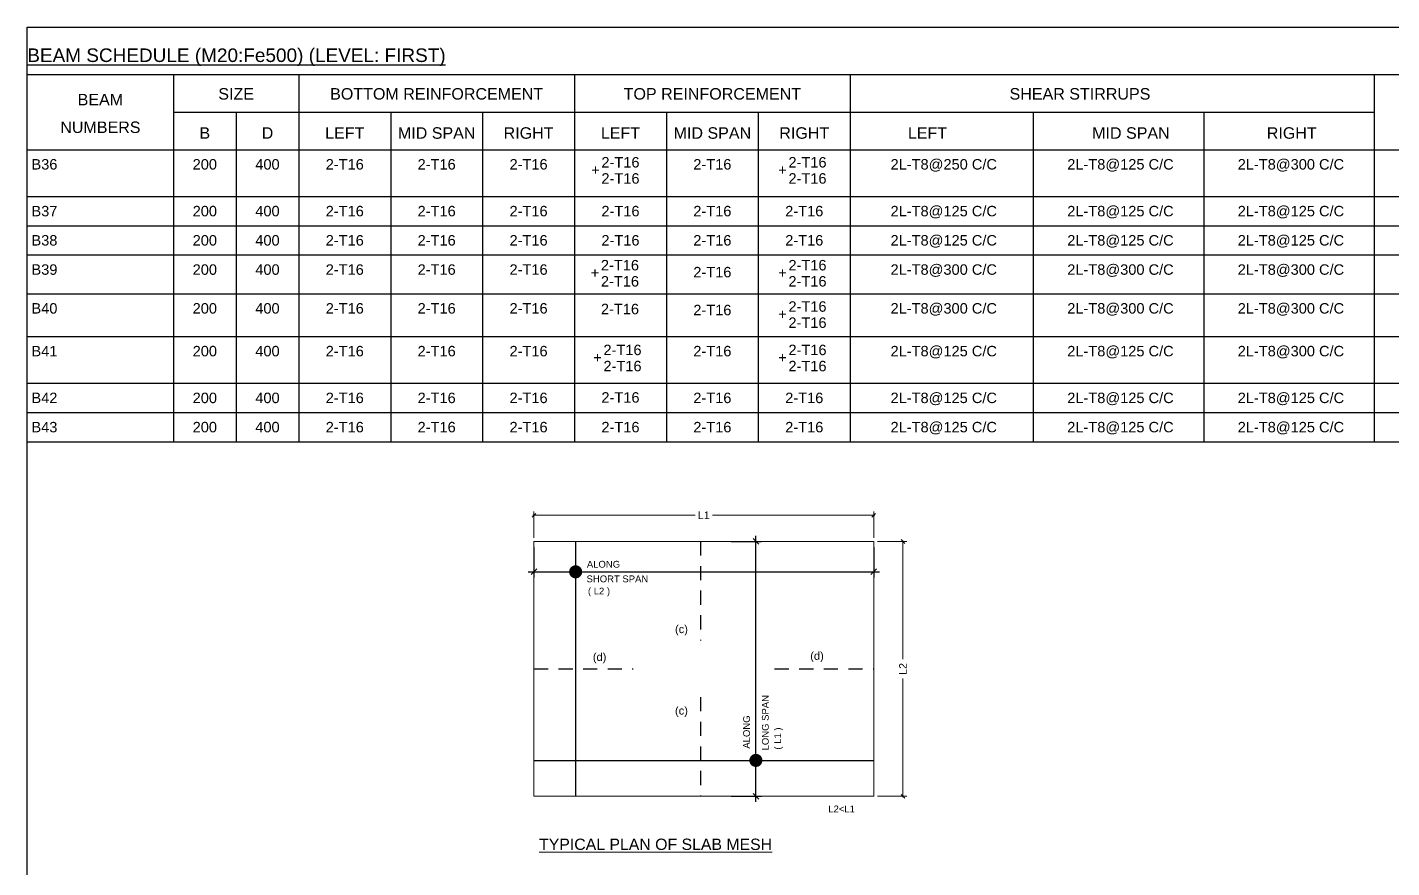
# Model space of a CAD drawing. Header units: metres. Extents: x 1689 to 2066, y 219 to 408.
# Drawn here: x 1759.96 to 1773.03, y 329.64 to 337.69 of the extents above; entities that cross this region are included whole.
import ezdxf
from ezdxf.enums import TextEntityAlignment as Align

# ---------------------------------------------------------------- set-up
doc = ezdxf.new("R2010")
doc.units = ezdxf.units.M
doc.header["$LTSCALE"] = 1.5
doc.linetypes.add('DASHED2', pattern=[0.375, 0.25, -0.125])
doc.layers.add('FORMAT - STR', color=7, linetype='Continuous', lineweight=25)
doc.layers.add('TYP. BEAM SETION - STR', color=25, linetype='Continuous', lineweight=15)
for name, color, linetype in [('S-CONC-REINF', 2, 'Continuous'), ('S-DIM', 2, 'Continuous'), ('S-REINF', 6, 'Continuous'), ('S-TXT', 3, 'Continuous'), ('Schedule Border', 60, 'Continuous'), ('Schedule Header', 4, 'Continuous'), ('Schedule Line', 60, 'Continuous'), ('Text', 31, 'Continuous')]:
    doc.layers.add(name, color=color, linetype=linetype)
doc.styles.add('PRADEEP - STR', font='swissel.ttf')
doc.styles.add('SC-FGT2', font='sanss___.ttf')
doc.styles.add('SC-FTG1', font='sanss___.ttf')
doc.styles.get("Standard").update_dxf_attribs({"font": 'arial.ttf', "height": 0.2})
doc.dimstyles.new('GRID DIM', dxfattribs={"dimtxt": 0.35, "dimasz": 0.1, "dimexe": 0.1, "dimexo": 0.1, "dimgap": 0.09, "dimtad": 0, "dimdec": 0, "dimlfac": 1000, "dimzin": 0, "dimdsep": 46, "dimtxsty": 'Standard', "dimblk": 'OBLIQUE', "dimcen": 0.09, "dimclrd": 73, "dimclre": 73, "dimclrt": 1, "dimadec": 0, "dimazin": 0, "dimtfac": 1, "dimtdec": 0, "dimtofl": 0, "dimtmove": 1, "dimatfit": 3, "dimfxl": 1.25, "dimtolj": 1, "dimtzin": 0, "dimlwd": -1, "dimlwe": -1, "dimarcsym": 0})

# ---------------------------------------------------------------- blocks, each defined once
blk = doc.blocks.new('_Oblique')
at = {"color": 0, "linetype": 'ByBlock', "lineweight": -2}
blk.add_line((-0.5, -0.5), (0.5, 0.5), dxfattribs=at)
blk = doc.blocks.new('*D14')
at = {"layer": 'Defpoints', "color": 0, "transparency": 16777216}
for p in [(-4.5, 7.444), (-4.5, 6.75), (4.5, 6.75)]:
    blk.add_point(p, dxfattribs=at)
at = {"layer": 'TYP. BEAM SETION - STR', "color": 2, "linetype": 'ByBlock', "transparency": 16777216}
for p, q in [((-4.525, 7.444), (-0.23, 7.444)), ((4.525, 7.444), (0.23, 7.444))]:
    blk.add_line(p, q, dxfattribs=at)
at = {"layer": 'TYP. BEAM SETION - STR', "color": 2, "linetype": 'Continuous', "transparency": 16777216}
for p, q in [((-4.5, 6.85), (-4.5, 7.544)), ((4.5, 6.85), (4.5, 7.544))]:
    blk.add_line(p, q, dxfattribs=at)
at = {"layer": 'TYP. BEAM SETION - STR', "color": 2, "transparency": 16777216, "xscale": 0.1, "yscale": 0.1, "zscale": 0.1, "rotation": 180}
blk.add_blockref('_Oblique', (-4.5, 7.444), dxfattribs=at)
at = {"layer": 'TYP. BEAM SETION - STR', "color": 2, "transparency": 16777216, "xscale": 0.1, "yscale": 0.1, "zscale": 0.1}
blk.add_blockref('_Oblique', (4.5, 7.444), dxfattribs=at)
at = {"layer": 'TYP. BEAM SETION - STR', "color": 3, "lineweight": 18, "transparency": 16777216, "insert": (0, 7.444), "char_height": 0.2, "attachment_point": 5, "style": 'PRADEEP - STR'}
blk.add_mtext('\\A1;L1', dxfattribs=at)
blk = doc.blocks.new('*D91')
at = {"layer": 'Defpoints', "color": 0, "transparency": 16777216}
for p in [(4.5, 6.75), (4.5, 0), (5.273, 0)]:
    blk.add_point(p, dxfattribs=at)
at = {"layer": 'TYP. BEAM SETION - STR', "color": 2, "linetype": 'Continuous', "transparency": 16777216}
for p, q in [((4.6, 6.75), (5.373, 6.75)), ((4.6, 0), (5.373, 0))]:
    blk.add_line(p, q, dxfattribs=at)
at = {"layer": 'TYP. BEAM SETION - STR', "color": 2, "linetype": 'ByBlock', "transparency": 16777216}
for p, q in [((5.273, 6.775), (5.273, 3.632)), ((5.273, -0.025), (5.273, 3.118))]:
    blk.add_line(p, q, dxfattribs=at)
at = {"layer": 'TYP. BEAM SETION - STR', "color": 2, "transparency": 16777216, "xscale": 0.1, "yscale": 0.1, "zscale": 0.1}
for p, rotation in [((5.273, 6.75), 90), ((5.273, 0), 270)]:
    blk.add_blockref('_Oblique', p, dxfattribs=dict(at, rotation=rotation))
at = {"layer": 'TYP. BEAM SETION - STR', "color": 3, "lineweight": 18, "transparency": 16777216, "insert": (5.273, 3.375), "char_height": 0.2, "attachment_point": 5, "rotation": 90, "style": 'PRADEEP - STR'}
blk.add_mtext('\\A1;L2', dxfattribs=at)
blk = doc.blocks.new('*D92')
at = {"layer": 'Defpoints', "color": 0, "transparency": 16777216}
for p in [(-4.5, 6.75), (4.5, 6.75), (4.5, 5.946)]:
    blk.add_point(p, dxfattribs=at)
at = {"layer": 'S-DIM', "color": 1, "linetype": 'ByBlock', "lineweight": -2, "transparency": 16777216}
for p, q in [((-4.5, 6.6), (-4.5, 5.796)), ((4.5, 6.6), (4.5, 5.796))]:
    blk.add_line(p, q, dxfattribs=at)
at = {"layer": 'S-DIM', "color": 2, "linetype": 'ByBlock', "lineweight": -2, "transparency": 16777216}
blk.add_line((-4.65, 5.946), (4.65, 5.946), dxfattribs=at)
at = {"layer": 'S-DIM', "color": 2, "lineweight": -2, "transparency": 16777216, "xscale": 0.15, "yscale": 0.15, "zscale": 0.15, "rotation": 180}
blk.add_blockref('_Oblique', (-4.5, 5.946), dxfattribs=at)
at = {"layer": 'S-DIM', "color": 2, "lineweight": -2, "transparency": 16777216, "xscale": 0.15, "yscale": 0.15, "zscale": 0.15}
blk.add_blockref('_Oblique', (4.5, 5.946), dxfattribs=at)
blk = doc.blocks.new('*D93')
at = {"layer": 'Defpoints', "color": 0, "transparency": 16777216}
for p in [(0.574, 6.75), (1.379, 6.75), (0.574, 0)]:
    blk.add_point(p, dxfattribs=at)
at = {"layer": 'S-DIM', "color": 2, "linetype": 'ByBlock', "lineweight": -2, "transparency": 16777216}
blk.add_line((1.379, -0.15), (1.379, 6.9), dxfattribs=at)
at = {"layer": 'S-DIM', "color": 1, "linetype": 'ByBlock', "lineweight": -2, "transparency": 16777216}
for p, q in [((0.724, 6.75), (1.529, 6.75)), ((0.724, 0), (1.529, 0))]:
    blk.add_line(p, q, dxfattribs=at)
at = {"layer": 'S-DIM', "color": 2, "lineweight": -2, "transparency": 16777216, "xscale": 0.15, "yscale": 0.15, "zscale": 0.15}
for p, rotation in [((1.379, 6.75), 90), ((1.379, 0), 270)]:
    blk.add_blockref('_Oblique', p, dxfattribs=dict(at, rotation=rotation))
blk = doc.blocks.new('TYPICAL PLAN OF MESH SLABS')
at = {"layer": 'S-REINF', "color": 5}
for p, q in [((-3.3952, 6.75), (-3.3952, 0)), ((-4.5, 0.9499), (4.5, 0.9499))]:
    blk.add_line(p, q, dxfattribs=at)
at = {"layer": 'S-REINF', "color": 5, "linetype": 'DASHED2'}
for p, q in [((-0.0845, 6.75), (-0.0845, 4.1244)), ((-4.5, 3.375), (-1.8744, 3.375)), ((1.8744, 3.375), (4.5, 3.375)), ((-0.0845, 2.6256), (-0.0845, 0))]:
    blk.add_line(p, q, dxfattribs=at)
at = {"layer": 'S-REINF', "color": 5, "const_width": 0.173}
for points in [[(-3.4817, 5.9457, 1), (-3.3087, 5.9457, 1)], [(1.2921, 0.9499, 1), (1.4651, 0.9499, 1)]]:
    blk.add_lwpolyline(points, format="xyb", close=True, dxfattribs=at)
at = {"layer": 'TYP. BEAM SETION - STR', "color": 3, "lineweight": 18}
blk.add_lwpolyline([(-4.5, 6.75), (-4.5, 0), (4.5, 0), (4.5, 6.75)], close=True, dxfattribs=at)
at = {"layer": 'S-TXT', "style": 'PRADEEP - STR'}
for s, p in [('LONG SPAN', (1.7184, 1.215)), ('ALONG', (1.2215, 1.2617)), ('( L1 )', (2.0469, 1.2357))]:
    blk.add_text(s, height=0.18, rotation=90, dxfattribs=at).set_placement(p)
at = {"layer": 'TYP. BEAM SETION - STR', "color": 3, "lineweight": 18, "style": 'PRADEEP - STR'}
for s, height, p in [('ALONG', 0.18, (-3.0976, 6.0566)), ('SHORT SPAN', 0.18, (-3.106, 5.6695)), ('( L2 )', 0.18, (-3.0692, 5.3463)), ('(c)', 0.21, (-0.7632, 4.3222)), ('(d)', 0.21, (-2.9396, 3.5867)), ('(d)', 0.21, (2.8182, 3.6161)), ('(c)', 0.21, (-0.7632, 2.1647)), ('L2<L1', 0.18, (3.296, -0.425))]:
    blk.add_text(s, height=height, dxfattribs=at).set_placement(p)
at = {"layer": 'TYP. BEAM SETION - STR', "color": 2, "style": 'PRADEEP - STR'}
blk.add_text('%%UTYPICAL PLAN OF SLAB MESH', height=0.3, dxfattribs=at).set_placement((-4.3626, -1.4221))
at = {"layer": 'S-DIM'}
dim = blk.add_linear_dim(base=(1.3786, 6.75), p1=(0.5744, 0), p2=(0.5744, 6.75), angle=90, text=' ', dimstyle='GRID DIM', override={"dimtxt": 0.3, "dimasz": 0.15, "dimexe": 0.15, "dimexo": 0.15, "dimtxsty": 'PRADEEP - STR', "dimdle": 0.15, "dimclrd": 2, "dimclre": 1, "dimclrt": 3, "dimfxl": 100, "dimlwd": 65534, "dimlwe": 65534}, dxfattribs=at)
dim.commit()
dim.dimension.update_dxf_attribs({"geometry": '*D93', "text_midpoint": (1.3786, 3.375)})
dim = blk.add_linear_dim(base=(4.5, 5.9457), p1=(-4.5, 6.75), p2=(4.5, 6.75), text=' ', dimstyle='GRID DIM', override={"dimtxt": 0.3, "dimasz": 0.15, "dimexe": 0.15, "dimexo": 0.15, "dimtxsty": 'PRADEEP - STR', "dimdle": 0.15, "dimclrd": 2, "dimclre": 1, "dimclrt": 3, "dimfxl": 100, "dimlwd": 65534, "dimlwe": 65534}, dxfattribs=at)
dim.commit()
dim.dimension.update_dxf_attribs({"geometry": '*D92', "text_midpoint": (0, 5.9457)})
at = {"layer": 'TYP. BEAM SETION - STR', "color": 3, "lineweight": 18}
dim = blk.add_linear_dim(base=(-4.5, 7.4441), p1=(4.5, 6.75), p2=(-4.5, 6.75), text='L1', dimstyle='GRID DIM', override={"dimtxt": 0.2, "dimgap": 0.1, "dimtxsty": 'PRADEEP - STR', "dimblk1": 'Oblique', "dimblk2": 'Oblique', "dimsah": 1, "dimdle": 0.025, "dimclrd": 2, "dimclre": 2, "dimclrt": 3, "dimfxl": 1000, "dimfxlon": 1}, dxfattribs=at)
dim.commit()
dim.dimension.update_dxf_attribs({"geometry": '*D14', "text_midpoint": (0, 7.4441)})
dim = blk.add_linear_dim(base=(5.2728, 0), p1=(4.5, 6.75), p2=(4.5, 0), angle=90, text='L2', dimstyle='GRID DIM', override={"dimtxt": 0.2, "dimgap": 0.1, "dimtxsty": 'PRADEEP - STR', "dimblk1": 'Oblique', "dimblk2": 'Oblique', "dimsah": 1, "dimdle": 0.025, "dimclrd": 2, "dimclre": 2, "dimclrt": 3, "dimfxl": 1000, "dimfxlon": 1}, dxfattribs=at)
dim.commit()
dim.dimension.update_dxf_attribs({"geometry": '*D91', "text_midpoint": (5.2728, 3.375)})

msp = doc.modelspace()

# ---------------------------------------------------------------- linework, layer by layer
at = {"layer": 'FORMAT - STR'}
msp.add_lwpolyline([(1780.96209, 337.69475), (1780.96209, 322.84475), (1759.96209, 322.84475), (1759.96209, 337.69475)], close=True, dxfattribs=at)
msp.add_lwpolyline([(1780.96209, 337.69475), (1780.96209, 322.84475), (1759.96209, 322.84475), (1759.96209, 337.69475)], close=True, dxfattribs=at)
at = {"layer": 'Schedule Border'}
for p, q in [((1759.96209, 337.24212), (1775.0588, 337.24212)), ((1761.36209, 337.24212), (1761.36209, 333.72503)), ((1762.56209, 337.24212), (1762.56209, 333.72503)), ((1765.20209, 337.24212), (1765.20209, 333.72503)), ((1767.84209, 337.24212), (1767.84209, 333.72503)), ((1772.8588, 337.24212), (1772.8588, 333.72503)), ((1759.96209, 333.72503), (1775.0588, 333.72503))]:
    msp.add_line(p, q, dxfattribs=at)
at = {"layer": 'Schedule Line'}
for p, q in [((1761.36209, 336.88212), (1772.8588, 336.88212)), ((1761.96209, 336.88212), (1761.96209, 333.72503)), ((1763.44209, 336.88212), (1763.44209, 333.72503)), ((1764.32209, 336.88212), (1764.32209, 333.72503)), ((1766.08209, 336.88212), (1766.08209, 333.72503)), ((1766.96209, 336.88212), (1766.96209, 333.72503)), ((1769.59433, 336.88212), (1769.59433, 333.72503)), ((1771.22656, 336.88212), (1771.22656, 333.72503)), ((1759.96209, 336.52212), (1775.0588, 336.52212)), ((1759.96209, 336.07412), (1775.0588, 336.07412)), ((1759.96209, 335.79412), (1775.0588, 335.79412)), ((1759.96209, 335.51412), (1775.0588, 335.51412)), ((1759.96209, 335.1425), (1775.0588, 335.1425)), ((1759.96209, 334.73303), (1775.0588, 334.73303)), ((1759.96209, 334.28503), (1775.0588, 334.28503)), ((1759.96209, 334.00503), (1775.0588, 334.00503))]:
    msp.add_line(p, q, dxfattribs=at)

# ---------------------------------------------------------------- block references
at = {"layer": 'S-CONC-REINF', "xscale": 0.3615669642857143, "yscale": 0.3615669642857143, "zscale": 0.3615669642857143}
msp.add_blockref('TYPICAL PLAN OF MESH SLABS', (1766.44024, 330.32913, 0), dxfattribs=at)

# ---------------------------------------------------------------- texts
at = {"layer": 'Schedule Header', "style": 'SC-FTG1'}
msp.add_text('%%UBEAM SCHEDULE (M20:Fe500) (LEVEL: FIRST)', height=0.13, dxfattribs=at).set_placement((1759.96209, 337.36212))
for s, p in [('SIZE', (1761.96209, 337.00212)), ('BOTTOM REINFORCEMENT', (1763.88209, 337.00212)), ('TOP REINFORCEMENT', (1766.52209, 337.00212)), ('SHEAR STIRRUPS', (1770.04209, 337.00212)), ('NUMBERS', (1760.66209, 336.68212))]:
    msp.add_text(s, height=0.11, dxfattribs=at).set_placement(p, align=Align.CENTER)
for s, p in [('BEAM', (1760.66209, 337.00212)), ('B', (1761.66209, 336.68212)), ('D', (1762.26209, 336.68212)), ('LEFT', (1763.00209, 336.68212)), ('MID SPAN', (1763.88209, 336.68212)), ('RIGHT', (1764.76209, 336.68212)), ('LEFT', (1765.64209, 336.68212)), ('MID SPAN', (1766.52209, 336.68212)), ('RIGHT', (1767.40209, 336.68212)), ('LEFT', (1768.58209, 336.68212)), ('MID SPAN', (1770.53009, 336.68212)), ('RIGHT', (1772.07009, 336.68212))]:
    msp.add_text(s, height=0.11, dxfattribs=at).set_placement(p, align=Align.MIDDLE)
at = {"layer": 'Text', "style": 'SC-FGT2'}
for s, p in [('B36', (1760.00209, 336.38212)), ('B37', (1760.00209, 335.93412)), ('B38', (1760.00209, 335.65412)), ('B39', (1760.00209, 335.37412)), ('B40', (1760.00209, 335.0025)), ('B41', (1760.00209, 334.59303)), ('B42', (1760.00209, 334.14503)), ('B43', (1760.00209, 333.86503))]:
    msp.add_text(s, height=0.1, dxfattribs=at).set_placement(p, align=Align.MIDDLE_LEFT)
for s, p in [('200', (1761.66209, 336.38212)), ('400', (1762.26209, 336.38212)), ('2-T16', (1763.00209, 336.38212)), ('2-T16', (1763.88209, 336.38212)), ('2-T16', (1764.76209, 336.38212)), ('2-T16', (1765.64209, 336.40155)), ('2-T16', (1766.52209, 336.38212)), ('2-T16', (1767.43288, 336.40155)), (' 2L-T8@250 C/C', (1768.71821, 336.38212)), (' 2L-T8@125 C/C', (1770.41045, 336.38212)), (' 2L-T8@300 C/C', (1772.04268, 336.38212)), ('+', (1765.403, 336.32877)), ('2-T16', (1765.64209, 336.24697)), ('+', (1767.19378, 336.32877)), ('2-T16', (1767.43288, 336.24697)), ('200', (1761.66209, 335.93412)), ('400', (1762.26209, 335.93412)), ('2-T16', (1763.00209, 335.93412)), ('2-T16', (1763.88209, 335.93412)), ('2-T16', (1764.76209, 335.93412)), ('2-T16', (1765.64209, 335.93412)), ('2-T16', (1766.52209, 335.93412)), ('2-T16', (1767.40209, 335.93412)), (' 2L-T8@125 C/C', (1768.71821, 335.93412)), (' 2L-T8@125 C/C', (1770.41045, 335.93412)), (' 2L-T8@125 C/C', (1772.04268, 335.93412)), ('200', (1761.66209, 335.65412)), ('400', (1762.26209, 335.65412)), ('2-T16', (1763.00209, 335.65412)), ('2-T16', (1763.88209, 335.65412)), ('2-T16', (1764.76209, 335.65412)), ('2-T16', (1765.64209, 335.65412)), ('2-T16', (1766.52209, 335.65412)), ('2-T16', (1767.40209, 335.65412)), (' 2L-T8@125 C/C', (1768.71821, 335.65412)), (' 2L-T8@125 C/C', (1770.41045, 335.65412)), (' 2L-T8@125 C/C', (1772.04268, 335.65412)), ('200', (1761.66209, 335.37412)), ('400', (1762.26209, 335.37412)), ('2-T16', (1763.00209, 335.37412)), ('2-T16', (1763.88209, 335.37412)), ('2-T16', (1764.76209, 335.37412)), ('2-T16', (1765.63728, 335.41603)), ('2-T16', (1766.52209, 335.34959)), ('2-T16', (1767.43288, 335.41603)), (' 2L-T8@300 C/C', (1768.71821, 335.37412)), (' 2L-T8@300 C/C', (1770.41045, 335.37412)), (' 2L-T8@300 C/C', (1772.04268, 335.37412)), ('+', (1765.39819, 335.34325)), ('2-T16', (1765.63728, 335.26145)), ('+', (1767.19378, 335.34325)), ('2-T16', (1767.43288, 335.26145)), ('200', (1761.66209, 335.0025)), ('400', (1762.26209, 335.0025)), ('2-T16', (1763.00209, 335.0025)), ('2-T16', (1763.88209, 335.0025)), ('2-T16', (1764.76209, 335.0025)), ('2-T16', (1765.63728, 334.99614)), ('2-T16', (1766.52209, 334.98631)), ('2-T16', (1767.43288, 335.0201)), (' 2L-T8@300 C/C', (1768.71821, 335.0025)), (' 2L-T8@300 C/C', (1770.41045, 335.0025)), (' 2L-T8@300 C/C', (1772.04268, 335.0025)), ('+', (1767.19378, 334.94733)), ('2-T16', (1767.43288, 334.86552)), ('200', (1761.66209, 334.59303)), ('400', (1762.26209, 334.59303)), ('2-T16', (1763.00209, 334.59303)), ('2-T16', (1763.88209, 334.59303)), ('2-T16', (1764.76209, 334.59303)), ('2-T16', (1765.66143, 334.60437)), ('2-T16', (1766.52209, 334.59303)), ('2-T16', (1767.43288, 334.60437)), (' 2L-T8@125 C/C', (1768.71821, 334.59303)), (' 2L-T8@125 C/C', (1770.41045, 334.59303)), (' 2L-T8@300 C/C', (1772.04268, 334.59303)), ('+', (1765.42233, 334.53159)), ('2-T16', (1765.66143, 334.44979)), ('+', (1767.19378, 334.53159)), ('2-T16', (1767.43288, 334.44979)), ('200', (1761.66209, 334.14503)), ('400', (1762.26209, 334.14503)), ('2-T16', (1763.00209, 334.14503)), ('2-T16', (1763.88209, 334.14503)), ('2-T16', (1764.76209, 334.14503)), ('2-T16', (1765.64209, 334.14946)), ('2-T16', (1766.52209, 334.14503)), ('2-T16', (1767.40209, 334.14503)), (' 2L-T8@125 C/C', (1768.71821, 334.14503)), (' 2L-T8@125 C/C', (1770.41045, 334.14503)), (' 2L-T8@125 C/C', (1772.04268, 334.14503)), ('200', (1761.66209, 333.86503)), ('400', (1762.26209, 333.86503)), ('2-T16', (1763.00209, 333.86503)), ('2-T16', (1763.88209, 333.86503)), ('2-T16', (1764.76209, 333.86503)), ('2-T16', (1765.64209, 333.86503)), ('2-T16', (1766.52209, 333.86503)), ('2-T16', (1767.40209, 333.86503)), (' 2L-T8@125 C/C', (1768.71821, 333.86503)), (' 2L-T8@125 C/C', (1770.41045, 333.86503)), (' 2L-T8@125 C/C', (1772.04268, 333.86503))]:
    msp.add_text(s, height=0.1, dxfattribs=at).set_placement(p, align=Align.MIDDLE_CENTER)

doc.saveas('drawing.dxf')
